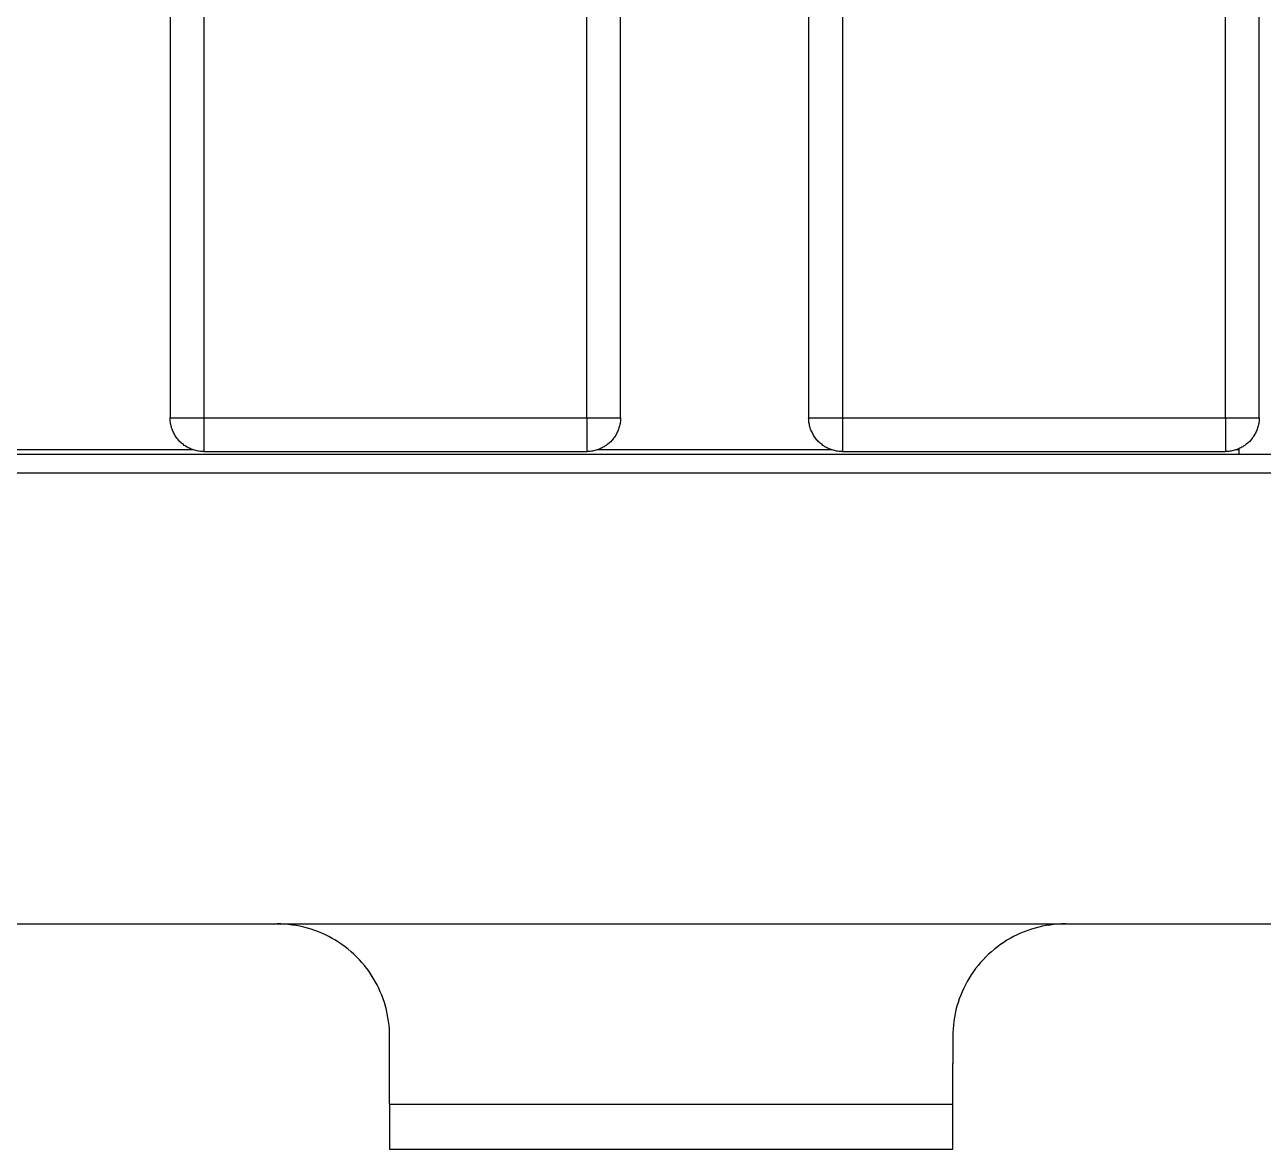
# Model space of a CAD drawing. Header units: millimetres. Extents: x -1283 to 2747, y -259 to 2557.
# Drawn here: x 929.8 to 1039.7, y 1281.7 to 1381.5 of the extents above; entities that cross this region are included whole.
import ezdxf

# ---------------------------------------------------------------- set-up
doc = ezdxf.new("R2010")
doc.units = ezdxf.units.MM
doc.header["$MEASUREMENT"] = 0
doc.layers.add('Utwórz2D linie widoczne', color=7, linetype='Continuous', true_color=0x000000)

msp = doc.modelspace()

# ---------------------------------------------------------------- linework, layer by layer
at = {"layer": 'Utwórz2D linie widoczne'}
for p, q in [((942.65, 2055.65), (942.65, 1346.65)), ((945.65, 2055.65), (945.65, 1346.65)), ((979.65, 1346.65), (979.65, 2055.65)), ((982.65, 1346.65), (982.65, 2055.65)), ((999.35, 2055.65), (999.35, 1346.65)), ((1002.35, 2055.65), (1002.35, 1346.65)), ((1036.35, 1346.65), (1036.35, 2055.65)), ((1039.35, 1346.65), (1039.35, 2055.65)), ((942.65, 1346.65), (945.65, 1346.65)), ((942.66, 1346.54), (942.65, 1346.65)), ((942.66, 1346.44), (942.66, 1346.54)), ((942.67, 1346.34), (942.66, 1346.44)), ((942.68, 1346.24), (942.67, 1346.34)), ((942.7, 1346.14), (942.68, 1346.24)), ((942.72, 1346.04), (942.7, 1346.14)), ((942.74, 1345.94), (942.72, 1346.04)), ((942.77, 1345.84), (942.74, 1345.94)), ((945.65, 1346.65), (979.65, 1346.65)), ((945.65, 1346.65), (945.65, 1343.65)), ((979.65, 1346.65), (982.65, 1346.65)), ((979.65, 1346.65), (979.65, 1343.65)), ((982.57, 1345.94), (982.54, 1345.84)), ((982.59, 1346.04), (982.57, 1345.94)), ((982.61, 1346.14), (982.59, 1346.04)), ((982.63, 1346.24), (982.61, 1346.14)), ((982.64, 1346.34), (982.63, 1346.24)), ((982.65, 1346.44), (982.64, 1346.34)), ((982.65, 1346.65), (982.65, 1346.54)), ((982.65, 1346.54), (982.65, 1346.44)), ((999.35, 1346.65), (1002.35, 1346.65)), ((999.36, 1346.54), (999.35, 1346.65)), ((999.36, 1346.44), (999.36, 1346.54)), ((999.37, 1346.34), (999.36, 1346.44)), ((999.38, 1346.24), (999.37, 1346.34)), ((999.4, 1346.14), (999.38, 1346.24)), ((999.42, 1346.04), (999.4, 1346.14)), ((999.44, 1345.94), (999.42, 1346.04)), ((999.47, 1345.84), (999.44, 1345.94)), ((1002.35, 1346.65), (1036.35, 1346.65)), ((1002.35, 1346.65), (1002.35, 1343.65)), ((1036.35, 1346.65), (1039.35, 1346.65)), ((1036.35, 1346.65), (1036.35, 1343.65)), ((1039.27, 1345.94), (1039.24, 1345.84)), ((1039.29, 1346.04), (1039.27, 1345.94)), ((1039.31, 1346.14), (1039.29, 1346.04)), ((1039.33, 1346.24), (1039.31, 1346.14)), ((1039.34, 1346.34), (1039.33, 1346.24)), ((1039.35, 1346.44), (1039.34, 1346.34)), ((1039.35, 1346.65), (1039.35, 1346.54)), ((1039.35, 1346.54), (1039.35, 1346.44)), ((942.79, 1345.74), (942.77, 1345.84)), ((942.83, 1345.64), (942.79, 1345.74)), ((942.86, 1345.54), (942.83, 1345.64)), ((942.9, 1345.45), (942.86, 1345.54)), ((942.95, 1345.36), (942.9, 1345.45)), ((942.99, 1345.27), (942.95, 1345.36)), ((943.04, 1345.18), (942.99, 1345.27)), ((943.09, 1345.09), (943.04, 1345.18)), ((943.15, 1345), (943.09, 1345.09)), ((943.2, 1344.92), (943.15, 1345)), ((943.26, 1344.83), (943.2, 1344.92)), ((943.33, 1344.75), (943.26, 1344.83)), ((982.04, 1344.83), (981.98, 1344.75)), ((982.11, 1344.92), (982.04, 1344.83)), ((982.16, 1345), (982.11, 1344.92)), ((982.22, 1345.09), (982.16, 1345)), ((982.27, 1345.18), (982.22, 1345.09)), ((982.32, 1345.27), (982.27, 1345.18)), ((982.36, 1345.36), (982.32, 1345.27)), ((982.41, 1345.45), (982.36, 1345.36)), ((982.45, 1345.54), (982.41, 1345.45)), ((982.48, 1345.64), (982.45, 1345.54)), ((982.51, 1345.74), (982.48, 1345.64)), ((982.54, 1345.84), (982.51, 1345.74)), ((999.49, 1345.74), (999.47, 1345.84)), ((999.53, 1345.64), (999.49, 1345.74)), ((999.56, 1345.54), (999.53, 1345.64)), ((999.6, 1345.45), (999.56, 1345.54)), ((999.65, 1345.36), (999.6, 1345.45)), ((999.69, 1345.27), (999.65, 1345.36)), ((999.74, 1345.18), (999.69, 1345.27)), ((999.79, 1345.09), (999.74, 1345.18)), ((999.85, 1345), (999.79, 1345.09)), ((999.9, 1344.92), (999.85, 1345)), ((999.96, 1344.83), (999.9, 1344.92)), ((1000.03, 1344.75), (999.96, 1344.83)), ((1038.74, 1344.83), (1038.68, 1344.75)), ((1038.81, 1344.92), (1038.74, 1344.83)), ((1038.86, 1345), (1038.81, 1344.92)), ((1038.92, 1345.09), (1038.86, 1345)), ((1038.97, 1345.18), (1038.92, 1345.09)), ((1039.02, 1345.27), (1038.97, 1345.18)), ((1039.06, 1345.36), (1039.02, 1345.27)), ((1039.11, 1345.45), (1039.06, 1345.36)), ((1039.15, 1345.54), (1039.11, 1345.45)), ((1039.18, 1345.64), (1039.15, 1345.54)), ((1039.21, 1345.74), (1039.18, 1345.64)), ((1039.24, 1345.84), (1039.21, 1345.74)), ((944.69, 1343.81), (923.92, 1343.81)), ((943.39, 1344.67), (943.33, 1344.75)), ((943.46, 1344.6), (943.39, 1344.67)), ((943.53, 1344.52), (943.46, 1344.6)), ((943.61, 1344.45), (943.53, 1344.52)), ((943.68, 1344.38), (943.61, 1344.45)), ((943.76, 1344.32), (943.68, 1344.38)), ((943.84, 1344.26), (943.76, 1344.32)), ((943.92, 1344.19), (943.84, 1344.26)), ((944.01, 1344.14), (943.92, 1344.19)), ((944.1, 1344.08), (944.01, 1344.14)), ((944.18, 1344.03), (944.1, 1344.08)), ((944.27, 1343.98), (944.18, 1344.03)), ((944.37, 1343.94), (944.27, 1343.98)), ((944.46, 1343.89), (944.37, 1343.94)), ((944.55, 1343.85), (944.46, 1343.89)), ((944.65, 1343.82), (944.55, 1343.85)), ((944.75, 1343.79), (944.65, 1343.82)), ((944.84, 1343.76), (944.75, 1343.79)), ((944.94, 1343.73), (944.84, 1343.76)), ((945.04, 1343.71), (944.94, 1343.73)), ((945.14, 1343.69), (945.04, 1343.71)), ((980.26, 1343.71), (980.16, 1343.69)), ((980.36, 1343.73), (980.26, 1343.71)), ((980.46, 1343.76), (980.36, 1343.73)), ((980.56, 1343.79), (980.46, 1343.76)), ((980.66, 1343.82), (980.56, 1343.79)), ((1001.39, 1343.81), (980.62, 1343.81)), ((980.75, 1343.85), (980.66, 1343.82)), ((980.85, 1343.89), (980.75, 1343.85)), ((980.94, 1343.94), (980.85, 1343.89)), ((981.03, 1343.98), (980.94, 1343.94)), ((981.12, 1344.03), (981.03, 1343.98)), ((981.21, 1344.08), (981.12, 1344.03)), ((981.3, 1344.14), (981.21, 1344.08)), ((981.38, 1344.19), (981.3, 1344.14)), ((981.47, 1344.26), (981.38, 1344.19)), ((981.55, 1344.32), (981.47, 1344.26)), ((981.63, 1344.38), (981.55, 1344.32)), ((981.7, 1344.45), (981.63, 1344.38)), ((981.78, 1344.52), (981.7, 1344.45)), ((981.85, 1344.6), (981.78, 1344.52)), ((981.92, 1344.67), (981.85, 1344.6)), ((981.98, 1344.75), (981.92, 1344.67)), ((1000.09, 1344.67), (1000.03, 1344.75)), ((1000.16, 1344.6), (1000.09, 1344.67)), ((1000.23, 1344.52), (1000.16, 1344.6)), ((1000.31, 1344.45), (1000.23, 1344.52)), ((1000.38, 1344.38), (1000.31, 1344.45)), ((1000.46, 1344.32), (1000.38, 1344.38)), ((1000.54, 1344.26), (1000.46, 1344.32)), ((1000.62, 1344.19), (1000.54, 1344.26)), ((1000.71, 1344.14), (1000.62, 1344.19)), ((1000.8, 1344.08), (1000.71, 1344.14)), ((1000.88, 1344.03), (1000.8, 1344.08)), ((1000.97, 1343.98), (1000.88, 1344.03)), ((1001.07, 1343.94), (1000.97, 1343.98)), ((1001.16, 1343.89), (1001.07, 1343.94)), ((1001.25, 1343.85), (1001.16, 1343.89)), ((1001.35, 1343.82), (1001.25, 1343.85)), ((1001.45, 1343.79), (1001.35, 1343.82)), ((1001.54, 1343.76), (1001.45, 1343.79)), ((1001.64, 1343.73), (1001.54, 1343.76)), ((1001.74, 1343.71), (1001.64, 1343.73)), ((1001.84, 1343.69), (1001.74, 1343.71)), ((1036.96, 1343.71), (1036.86, 1343.69)), ((1037.06, 1343.73), (1036.96, 1343.71)), ((1037.16, 1343.76), (1037.06, 1343.73)), ((1037.26, 1343.79), (1037.16, 1343.76)), ((1037.36, 1343.82), (1037.26, 1343.79)), ((1037.57, 1343.81), (1037.32, 1343.81)), ((1037.45, 1343.85), (1037.36, 1343.82)), ((1037.55, 1343.89), (1037.45, 1343.85)), ((1037.64, 1343.94), (1037.55, 1343.89)), ((1037.57, 1343.38), (1037.57, 1343.9)), ((1037.73, 1343.98), (1037.64, 1343.94)), ((1037.82, 1344.03), (1037.73, 1343.98)), ((1037.91, 1344.08), (1037.82, 1344.03)), ((1038, 1344.14), (1037.91, 1344.08)), ((1038.08, 1344.19), (1038, 1344.14)), ((1038.17, 1344.26), (1038.08, 1344.19)), ((1038.25, 1344.32), (1038.17, 1344.26)), ((1038.33, 1344.38), (1038.25, 1344.32)), ((1038.4, 1344.45), (1038.33, 1344.38)), ((1038.48, 1344.52), (1038.4, 1344.45)), ((1038.55, 1344.6), (1038.48, 1344.52)), ((1038.62, 1344.67), (1038.55, 1344.6)), ((1038.68, 1344.75), (1038.62, 1344.67)), ((1049.65, 1343.38), (764.65, 1343.38)), ((945.25, 1343.67), (945.14, 1343.69)), ((945.35, 1343.66), (945.25, 1343.67)), ((945.45, 1343.65), (945.35, 1343.66)), ((945.55, 1343.65), (945.45, 1343.65)), ((945.65, 1343.65), (945.55, 1343.65)), ((945.65, 1343.65), (979.65, 1343.65)), ((979.76, 1343.65), (979.65, 1343.65)), ((979.86, 1343.65), (979.76, 1343.65)), ((979.96, 1343.66), (979.86, 1343.65)), ((980.06, 1343.67), (979.96, 1343.66)), ((980.16, 1343.69), (980.06, 1343.67)), ((1001.95, 1343.67), (1001.84, 1343.69)), ((1002.05, 1343.66), (1001.95, 1343.67)), ((1002.15, 1343.65), (1002.05, 1343.66)), ((1002.25, 1343.65), (1002.15, 1343.65)), ((1002.35, 1343.65), (1002.25, 1343.65)), ((1002.35, 1343.65), (1036.35, 1343.65)), ((1036.46, 1343.65), (1036.35, 1343.65)), ((1036.56, 1343.65), (1036.46, 1343.65)), ((1036.66, 1343.66), (1036.56, 1343.65)), ((1036.76, 1343.67), (1036.66, 1343.66)), ((1036.86, 1343.69), (1036.76, 1343.67)), ((1062.15, 1341.72), (762.15, 1341.72)), ((762.15, 1301.72), (1062.15, 1301.72)), ((952.49, 1301.71), (952.15, 1301.72)), ((952.83, 1301.69), (952.49, 1301.71)), ((953.17, 1301.66), (952.83, 1301.69)), ((953.51, 1301.62), (953.17, 1301.66)), ((953.85, 1301.57), (953.51, 1301.62)), ((954.18, 1301.51), (953.85, 1301.57)), ((954.52, 1301.43), (954.18, 1301.51)), ((954.85, 1301.35), (954.52, 1301.43)), ((955.18, 1301.25), (954.85, 1301.35)), ((955.5, 1301.14), (955.18, 1301.25)), ((955.82, 1301.02), (955.5, 1301.14)), ((956.13, 1300.89), (955.82, 1301.02)), ((956.45, 1300.75), (956.13, 1300.89)), ((1018.17, 1300.89), (1017.86, 1300.75)), ((1018.48, 1301.02), (1018.17, 1300.89)), ((1018.8, 1301.14), (1018.48, 1301.02)), ((1019.13, 1301.25), (1018.8, 1301.14)), ((1019.45, 1301.35), (1019.13, 1301.25)), ((1019.78, 1301.43), (1019.45, 1301.35)), ((1020.12, 1301.51), (1019.78, 1301.43)), ((1020.45, 1301.57), (1020.12, 1301.51)), ((1020.79, 1301.62), (1020.45, 1301.57)), ((1021.13, 1301.66), (1020.79, 1301.62)), ((1021.47, 1301.69), (1021.13, 1301.66)), ((1021.81, 1301.71), (1021.47, 1301.69)), ((1022.15, 1301.72), (1021.81, 1301.71)), ((956.75, 1300.6), (956.45, 1300.75)), ((957.05, 1300.43), (956.75, 1300.6)), ((957.35, 1300.26), (957.05, 1300.43)), ((957.63, 1300.08), (957.35, 1300.26)), ((957.92, 1299.89), (957.63, 1300.08)), ((958.19, 1299.69), (957.92, 1299.89)), ((1016.38, 1299.89), (1016.11, 1299.69)), ((1016.67, 1300.08), (1016.38, 1299.89)), ((1016.95, 1300.26), (1016.67, 1300.08)), ((1017.25, 1300.43), (1016.95, 1300.26)), ((1017.55, 1300.6), (1017.25, 1300.43)), ((1017.86, 1300.75), (1017.55, 1300.6)), ((958.46, 1299.47), (958.19, 1299.69)), ((958.72, 1299.25), (958.46, 1299.47)), ((958.98, 1299.03), (958.72, 1299.25)), ((959.22, 1298.79), (958.98, 1299.03)), ((959.46, 1298.54), (959.22, 1298.79)), ((1015.08, 1298.79), (1014.84, 1298.54)), ((1015.32, 1299.03), (1015.08, 1298.79)), ((1015.58, 1299.25), (1015.32, 1299.03)), ((1015.84, 1299.47), (1015.58, 1299.25)), ((1016.11, 1299.69), (1015.84, 1299.47)), ((959.69, 1298.29), (959.46, 1298.54)), ((959.91, 1298.03), (959.69, 1298.29)), ((960.12, 1297.76), (959.91, 1298.03)), ((960.32, 1297.48), (960.12, 1297.76)), ((1014.18, 1297.76), (1013.98, 1297.48)), ((1014.39, 1298.03), (1014.18, 1297.76)), ((1014.61, 1298.29), (1014.39, 1298.03)), ((1014.84, 1298.54), (1014.61, 1298.29)), ((960.51, 1297.2), (960.32, 1297.48)), ((960.69, 1296.91), (960.51, 1297.2)), ((960.87, 1296.62), (960.69, 1296.91)), ((961.03, 1296.32), (960.87, 1296.62)), ((1013.43, 1296.62), (1013.27, 1296.32)), ((1013.61, 1296.91), (1013.43, 1296.62)), ((1013.79, 1297.2), (1013.61, 1296.91)), ((1013.98, 1297.48), (1013.79, 1297.2)), ((961.18, 1296.01), (961.03, 1296.32)), ((961.32, 1295.7), (961.18, 1296.01)), ((961.45, 1295.39), (961.32, 1295.7)), ((961.57, 1295.07), (961.45, 1295.39)), ((1012.85, 1295.39), (1012.73, 1295.07)), ((1012.98, 1295.7), (1012.85, 1295.39)), ((1013.12, 1296.01), (1012.98, 1295.7)), ((1013.27, 1296.32), (1013.12, 1296.01)), ((961.68, 1294.74), (961.57, 1295.07)), ((961.78, 1294.42), (961.68, 1294.74)), ((961.87, 1294.09), (961.78, 1294.42)), ((1012.52, 1294.42), (1012.43, 1294.09)), ((1012.62, 1294.74), (1012.52, 1294.42)), ((1012.73, 1295.07), (1012.62, 1294.74)), ((961.94, 1293.75), (961.87, 1294.09)), ((962, 1293.42), (961.94, 1293.75)), ((962.06, 1293.08), (962, 1293.42)), ((1012.3, 1293.42), (1012.24, 1293.08)), ((1012.36, 1293.75), (1012.3, 1293.42)), ((1012.43, 1294.09), (1012.36, 1293.75)), ((962.1, 1292.74), (962.06, 1293.08)), ((962.13, 1292.4), (962.1, 1292.74)), ((962.14, 1292.06), (962.13, 1292.4)), ((962.15, 1291.72), (962.14, 1292.06)), ((1012.16, 1292.06), (1012.15, 1291.72)), ((1012.17, 1292.4), (1012.16, 1292.06)), ((1012.2, 1292.74), (1012.17, 1292.4)), ((1012.24, 1293.08), (1012.2, 1292.74)), ((962.15, 1289.32), (962.15, 1291.72)), ((1012.15, 1291.72), (1012.15, 1289.32)), ((962.15, 1285.72), (962.15, 1289.32)), ((1012.15, 1285.72), (1012.15, 1289.32)), ((962.15, 1285.72), (962.15, 1281.72)), ((962.15, 1285.72), (972.15, 1285.72)), ((972.15, 1285.72), (1002.15, 1285.72)), ((1002.15, 1285.72), (1012.15, 1285.72)), ((1012.15, 1281.72), (1012.15, 1285.72)), ((962.15, 1281.72), (972.15, 1281.72)), ((972.15, 1281.72), (1002.15, 1281.72)), ((1002.15, 1281.72), (1012.15, 1281.72))]:
    msp.add_line(p, q, dxfattribs=at)

doc.saveas('drawing.dxf')
